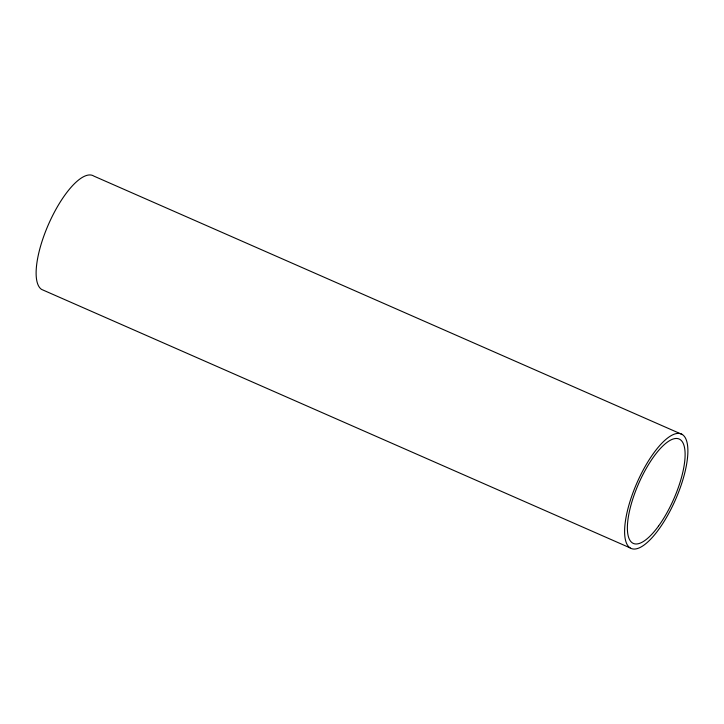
<?xml version="1.0" encoding="UTF-8"?>
<svg xmlns="http://www.w3.org/2000/svg" width="724" height="724" viewBox="0 0 724 724"><rect width="100%" height="100%" fill="white"/><g stroke="black" fill="none" stroke-linecap="round" stroke-linejoin="round"><path stroke-width="1.09" d="M682.37 434.563A62.472 21.014 -66.3 0 0 627.717 509.587A62.472 21.014 -66.3 0 0 658.659 529.534A62.472 21.014 -66.3 0 0 682.37 434.563L93.867 176.104A62.472 21.014 -66.3 0 0 49.893 221.263A62.472 21.014 -66.3 0 0 41.63 289.437L630.133 547.896M658.451 526.176A57.006 19.177 -66.3 0 0 680.08 439.522A57.006 19.177 -66.3 0 0 630.215 507.986A57.006 19.177 -66.3 0 0 658.451 526.176"/></g></svg>
